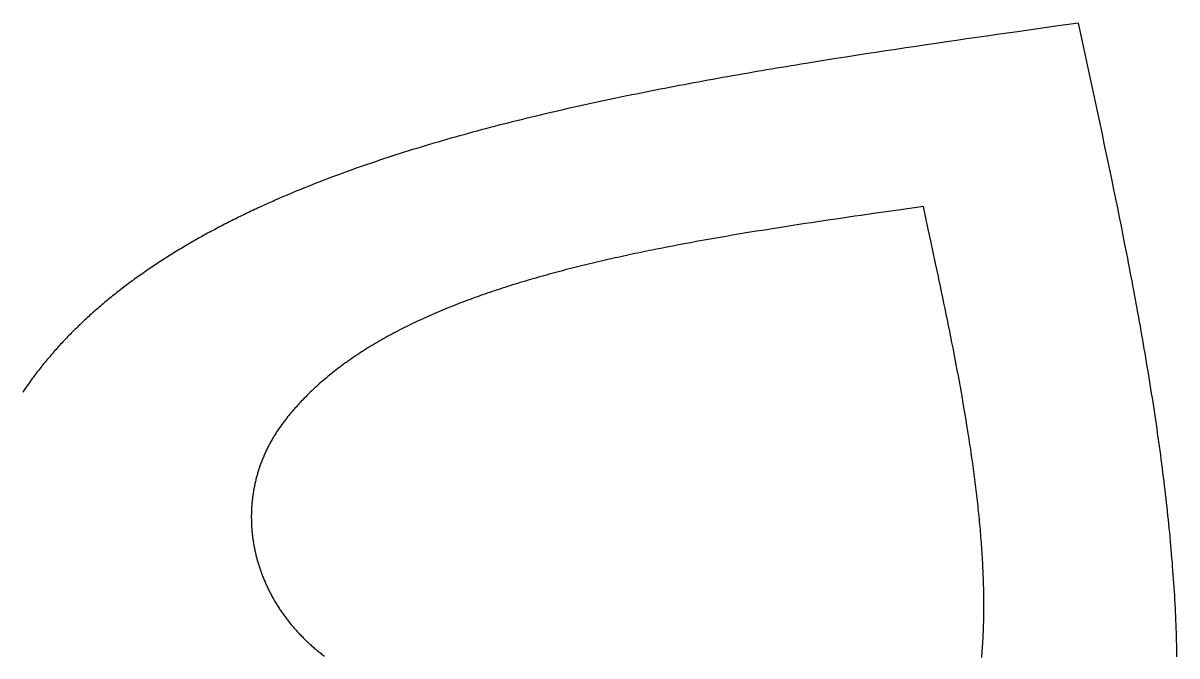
# Model space of a CAD drawing. Extents: x 1245 to 1830, y 1052 to 1456.
# Drawn here: x 1722.52 to 1753.31, y 1137.78 to 1154.67 of the extents above; entities that cross this region are included whole.
import ezdxf

# ---------------------------------------------------------------- set-up
doc = ezdxf.new("R2010")
doc.units = 0
doc.layers.add('color#3f3f3fff', color=1, linetype='CONTINUOUS')

msp = doc.modelspace()

# ---------------------------------------------------------------- linework, layer by layer
at = {"layer": 'color#3f3f3fff'}
for points in [[(1753.309, 1137.752), (1753.307, 1137.86), (1753.305, 1137.967), (1753.303, 1138.075), (1753.3, 1138.183), (1753.297, 1138.292), (1753.294, 1138.4), (1753.29, 1138.509), (1753.286, 1138.618), (1753.282, 1138.728), (1753.277, 1138.837), (1753.272, 1138.947), (1753.267, 1139.057), (1753.261, 1139.167), (1753.255, 1139.277), (1753.249, 1139.388), (1753.242, 1139.499), (1753.235, 1139.609), (1753.228, 1139.721), (1753.22, 1139.832), (1753.212, 1139.944), (1753.204, 1140.055), (1753.195, 1140.167), (1753.187, 1140.279), (1753.177, 1140.392), (1753.168, 1140.504), (1753.158, 1140.617), (1753.148, 1140.73), (1753.138, 1140.843), (1753.128, 1140.956), (1753.117, 1141.069), (1753.106, 1141.183), (1753.094, 1141.297), (1753.082, 1141.411), (1753.07, 1141.525), (1753.058, 1141.639), (1753.046, 1141.754), (1753.033, 1141.868), (1753.02, 1141.983), (1753.007, 1142.098), (1752.993, 1142.213), (1752.979, 1142.329), (1752.965, 1142.444), (1752.951, 1142.56), (1752.936, 1142.676), (1752.922, 1142.792), (1752.907, 1142.908), (1752.891, 1143.024), (1752.876, 1143.141), (1752.86, 1143.257), (1752.844, 1143.374), (1752.828, 1143.491), (1752.811, 1143.608), (1752.795, 1143.725), (1752.778, 1143.842), (1752.761, 1143.96), (1752.743, 1144.077), (1752.726, 1144.195), (1752.708, 1144.313), (1752.69, 1144.431), (1752.672, 1144.549), (1752.653, 1144.667), (1752.635, 1144.786), (1752.616, 1144.904), (1752.597, 1145.023), (1752.578, 1145.142), (1752.559, 1145.261), (1752.539, 1145.38), (1752.519, 1145.499), (1752.499, 1145.618), (1752.479, 1145.738), (1752.459, 1145.857), (1752.438, 1145.977), (1752.418, 1146.097), (1752.397, 1146.216), (1752.376, 1146.336), (1752.355, 1146.456), (1752.333, 1146.577), (1752.312, 1146.697), (1752.29, 1146.817), (1752.268, 1146.938), (1752.246, 1147.058), (1752.224, 1147.179), (1752.202, 1147.3), (1752.179, 1147.421), (1752.157, 1147.542), (1752.134, 1147.663), (1752.111, 1147.784), (1752.088, 1147.905), (1752.065, 1148.027), (1752.042, 1148.148), (1752.018, 1148.27), (1751.995, 1148.391), (1751.971, 1148.513), (1751.923, 1148.756), (1751.875, 1149), (1751.826, 1149.244), (1751.777, 1149.489), (1751.728, 1149.734), (1751.678, 1149.979), (1751.628, 1150.224), (1751.577, 1150.469), (1751.526, 1150.715), (1751.475, 1150.961), (1751.423, 1151.207), (1751.371, 1151.453), (1751.319, 1151.7), (1751.267, 1151.946), (1751.214, 1152.193), (1751.162, 1152.44), (1751.109, 1152.687), (1751.055, 1152.934), (1751.002, 1153.181), (1750.895, 1153.675), (1750.788, 1154.17), (1750.681, 1154.665), (1750.138, 1154.588), (1749.595, 1154.512), (1749.052, 1154.435), (1748.781, 1154.396), (1748.509, 1154.357), (1748.239, 1154.319), (1747.968, 1154.28), (1747.697, 1154.241), (1747.427, 1154.201), (1747.157, 1154.162), (1746.887, 1154.123), (1746.618, 1154.083), (1746.348, 1154.043), (1746.079, 1154.003), (1745.811, 1153.963), (1745.542, 1153.922), (1745.275, 1153.882), (1745.007, 1153.841), (1744.74, 1153.799), (1744.474, 1153.758), (1744.207, 1153.716), (1743.942, 1153.674), (1743.677, 1153.631), (1743.412, 1153.588), (1743.28, 1153.567), (1743.148, 1153.545), (1743.016, 1153.524), (1742.884, 1153.502), (1742.753, 1153.48), (1742.621, 1153.458), (1742.49, 1153.436), (1742.359, 1153.414), (1742.228, 1153.391), (1742.097, 1153.369), (1741.966, 1153.347), (1741.836, 1153.324), (1741.705, 1153.301), (1741.575, 1153.279), (1741.445, 1153.256), (1741.316, 1153.233), (1741.186, 1153.209), (1741.056, 1153.186), (1740.927, 1153.163), (1740.798, 1153.139), (1740.669, 1153.116), (1740.54, 1153.092), (1740.412, 1153.068), (1740.283, 1153.044), (1740.155, 1153.02), (1740.027, 1152.996), (1739.899, 1152.972), (1739.772, 1152.947), (1739.644, 1152.923), (1739.517, 1152.898), (1739.39, 1152.873), (1739.264, 1152.848), (1739.137, 1152.823), (1739.011, 1152.798), (1738.885, 1152.772), (1738.759, 1152.747), (1738.633, 1152.721), (1738.508, 1152.695), (1738.383, 1152.669), (1738.258, 1152.643), (1738.133, 1152.617), (1738.008, 1152.59), (1737.884, 1152.564), (1737.76, 1152.537), (1737.636, 1152.51), (1737.513, 1152.483), (1737.389, 1152.456), (1737.266, 1152.429), (1737.144, 1152.401), (1737.021, 1152.373), (1736.899, 1152.345), (1736.777, 1152.317), (1736.655, 1152.289), (1736.534, 1152.261), (1736.412, 1152.232), (1736.291, 1152.203), (1736.171, 1152.175), (1736.05, 1152.146), (1735.93, 1152.116), (1735.81, 1152.087), (1735.691, 1152.057), (1735.572, 1152.027), (1735.453, 1151.997), (1735.334, 1151.967), (1735.216, 1151.937), (1735.097, 1151.906), (1734.98, 1151.876), (1734.862, 1151.845), (1734.745, 1151.814), (1734.628, 1151.782), (1734.512, 1151.751), (1734.395, 1151.719), (1734.279, 1151.687), (1734.164, 1151.655), (1734.048, 1151.623), (1733.933, 1151.59), (1733.819, 1151.557), (1733.704, 1151.524), (1733.59, 1151.491), (1733.477, 1151.458), (1733.363, 1151.424), (1733.25, 1151.39), (1733.137, 1151.356), (1733.025, 1151.322), (1732.913, 1151.288), (1732.801, 1151.253), (1732.69, 1151.218), (1732.579, 1151.183), (1732.468, 1151.148), (1732.358, 1151.112), (1732.248, 1151.076), (1732.139, 1151.04), (1732.03, 1151.004), (1731.921, 1150.967), (1731.812, 1150.931), (1731.704, 1150.894), (1731.597, 1150.856), (1731.489, 1150.819), (1731.382, 1150.781), (1731.276, 1150.743), (1731.169, 1150.705), (1731.064, 1150.667), (1730.958, 1150.628), (1730.853, 1150.589), (1730.749, 1150.55), (1730.644, 1150.51), (1730.54, 1150.471), (1730.437, 1150.431), (1730.334, 1150.39), (1730.231, 1150.35), (1730.129, 1150.309), (1730.027, 1150.268), (1729.926, 1150.227), (1729.825, 1150.185), (1729.724, 1150.144), (1729.624, 1150.101), (1729.524, 1150.059), (1729.425, 1150.016), (1729.326, 1149.974), (1729.228, 1149.93), (1729.179, 1149.909), (1729.13, 1149.887), (1729.081, 1149.865), (1729.032, 1149.843), (1728.983, 1149.821), (1728.935, 1149.799), (1728.886, 1149.777), (1728.838, 1149.755), (1728.79, 1149.733), (1728.742, 1149.71), (1728.694, 1149.688), (1728.646, 1149.666), (1728.598, 1149.643), (1728.551, 1149.62), (1728.503, 1149.598), (1728.456, 1149.575), (1728.408, 1149.552), (1728.361, 1149.529), (1728.314, 1149.506), (1728.267, 1149.483), (1728.22, 1149.46), (1728.174, 1149.437), (1728.127, 1149.414), (1728.08, 1149.39), (1728.034, 1149.367), (1727.988, 1149.343), (1727.942, 1149.32), (1727.896, 1149.296), (1727.85, 1149.272), (1727.804, 1149.249), (1727.758, 1149.225), (1727.713, 1149.201), (1727.667, 1149.177), (1727.622, 1149.153), (1727.577, 1149.129), (1727.532, 1149.104), (1727.487, 1149.08), (1727.442, 1149.056), (1727.397, 1149.031), (1727.352, 1149.007), (1727.308, 1148.982), (1727.263, 1148.957), (1727.219, 1148.932), (1727.175, 1148.908), (1727.131, 1148.883), (1727.087, 1148.858), (1727.043, 1148.833), (1727, 1148.807), (1726.956, 1148.782), (1726.913, 1148.757), (1726.87, 1148.731), (1726.826, 1148.706), (1726.783, 1148.68), (1726.741, 1148.655), (1726.698, 1148.629), (1726.655, 1148.603), (1726.613, 1148.577), (1726.57, 1148.551), (1726.528, 1148.525), (1726.486, 1148.499), (1726.444, 1148.473), (1726.402, 1148.447), (1726.36, 1148.42), (1726.318, 1148.394), (1726.277, 1148.367), (1726.235, 1148.34), (1726.194, 1148.314), (1726.153, 1148.287), (1726.112, 1148.26), (1726.071, 1148.233), (1726.03, 1148.206), (1725.99, 1148.179), (1725.949, 1148.152), (1725.909, 1148.124), (1725.869, 1148.097), (1725.829, 1148.07), (1725.789, 1148.042), (1725.749, 1148.014), (1725.709, 1147.987), (1725.67, 1147.959), (1725.63, 1147.931), (1725.591, 1147.903), (1725.552, 1147.875), (1725.513, 1147.847), (1725.474, 1147.819), (1725.435, 1147.79), (1725.397, 1147.762), (1725.358, 1147.733), (1725.32, 1147.705), (1725.281, 1147.676), (1725.243, 1147.647), (1725.205, 1147.619), (1725.168, 1147.59), (1725.13, 1147.561), (1725.092, 1147.532), (1725.055, 1147.502), (1725.018, 1147.473), (1724.981, 1147.444), (1724.944, 1147.414), (1724.907, 1147.385), (1724.87, 1147.355), (1724.834, 1147.325), (1724.797, 1147.296), (1724.761, 1147.266), (1724.725, 1147.236), (1724.689, 1147.206), (1724.653, 1147.175), (1724.617, 1147.145), (1724.581, 1147.115), (1724.546, 1147.084), (1724.511, 1147.054), (1724.476, 1147.023), (1724.441, 1146.992), (1724.406, 1146.962), (1724.371, 1146.931), (1724.336, 1146.9), (1724.302, 1146.869), (1724.268, 1146.837), (1724.233, 1146.806), (1724.199, 1146.775), (1724.166, 1146.743), (1724.132, 1146.712), (1724.098, 1146.68), (1724.065, 1146.648), (1724.032, 1146.616), (1723.998, 1146.585), (1723.966, 1146.553), (1723.933, 1146.52), (1723.9, 1146.488), (1723.867, 1146.456), (1723.835, 1146.423), (1723.803, 1146.391), (1723.771, 1146.358), (1723.739, 1146.326), (1723.707, 1146.293), (1723.675, 1146.26), (1723.644, 1146.227), (1723.612, 1146.194), (1723.581, 1146.161), (1723.55, 1146.127), (1723.519, 1146.094), (1723.489, 1146.061), (1723.458, 1146.027), (1723.428, 1145.993), (1723.397, 1145.96), (1723.367, 1145.926), (1723.337, 1145.892), (1723.307, 1145.858), (1723.278, 1145.824), (1723.248, 1145.789), (1723.219, 1145.755), (1723.19, 1145.72), (1723.161, 1145.686), (1723.132, 1145.651), (1723.103, 1145.617), (1723.074, 1145.582), (1723.046, 1145.547), (1723.018, 1145.512), (1722.99, 1145.476), (1722.962, 1145.441), (1722.934, 1145.406), (1722.906, 1145.37), (1722.879, 1145.335), (1722.851, 1145.299), (1722.821, 1145.26), (1722.792, 1145.22), (1722.763, 1145.18), (1722.734, 1145.14), (1722.705, 1145.1), (1722.677, 1145.06), (1722.649, 1145.02), (1722.621, 1144.98), (1722.594, 1144.939), (1722.567, 1144.899), (1722.54, 1144.858), (1722.514, 1144.817)], [(1748.1, 1137.734), (1748.106, 1137.796), (1748.111, 1137.858), (1748.115, 1137.921), (1748.12, 1137.983), (1748.124, 1138.046), (1748.128, 1138.108), (1748.131, 1138.171), (1748.135, 1138.234), (1748.138, 1138.298), (1748.141, 1138.361), (1748.143, 1138.425), (1748.146, 1138.488), (1748.148, 1138.552), (1748.15, 1138.616), (1748.152, 1138.681), (1748.153, 1138.745), (1748.154, 1138.809), (1748.155, 1138.874), (1748.156, 1138.939), (1748.157, 1139.004), (1748.157, 1139.069), (1748.157, 1139.134), (1748.157, 1139.2), (1748.157, 1139.265), (1748.156, 1139.331), (1748.155, 1139.396), (1748.154, 1139.462), (1748.153, 1139.528), (1748.152, 1139.595), (1748.15, 1139.661), (1748.148, 1139.728), (1748.146, 1139.794), (1748.144, 1139.861), (1748.141, 1139.928), (1748.139, 1139.995), (1748.136, 1140.062), (1748.133, 1140.129), (1748.129, 1140.197), (1748.126, 1140.264), (1748.122, 1140.332), (1748.118, 1140.4), (1748.114, 1140.468), (1748.11, 1140.536), (1748.105, 1140.604), (1748.101, 1140.672), (1748.096, 1140.741), (1748.091, 1140.809), (1748.086, 1140.878), (1748.08, 1140.946), (1748.075, 1141.015), (1748.069, 1141.084), (1748.063, 1141.153), (1748.057, 1141.223), (1748.05, 1141.292), (1748.044, 1141.362), (1748.037, 1141.431), (1748.03, 1141.501), (1748.023, 1141.571), (1748.016, 1141.64), (1748.009, 1141.71), (1748.001, 1141.781), (1747.994, 1141.851), (1747.986, 1141.921), (1747.978, 1141.992), (1747.97, 1142.062), (1747.961, 1142.133), (1747.953, 1142.203), (1747.944, 1142.274), (1747.936, 1142.345), (1747.927, 1142.416), (1747.918, 1142.487), (1747.908, 1142.559), (1747.899, 1142.63), (1747.889, 1142.701), (1747.88, 1142.773), (1747.87, 1142.844), (1747.86, 1142.916), (1747.85, 1142.988), (1747.84, 1143.06), (1747.829, 1143.132), (1747.819, 1143.204), (1747.808, 1143.276), (1747.797, 1143.348), (1747.787, 1143.42), (1747.776, 1143.493), (1747.764, 1143.565), (1747.753, 1143.638), (1747.742, 1143.71), (1747.73, 1143.783), (1747.707, 1143.929), (1747.683, 1144.075), (1747.659, 1144.221), (1747.634, 1144.367), (1747.608, 1144.514), (1747.583, 1144.661), (1747.557, 1144.809), (1747.53, 1144.956), (1747.503, 1145.104), (1747.476, 1145.252), (1747.448, 1145.401), (1747.42, 1145.549), (1747.392, 1145.698), (1747.364, 1145.847), (1747.335, 1145.996), (1747.305, 1146.145), (1747.276, 1146.295), (1747.246, 1146.445), (1747.216, 1146.595), (1747.185, 1146.745), (1747.155, 1146.895), (1747.124, 1147.046), (1747.093, 1147.196), (1747.062, 1147.347), (1747.03, 1147.498), (1746.999, 1147.648), (1746.967, 1147.799), (1746.935, 1147.951), (1746.903, 1148.102), (1746.87, 1148.253), (1746.806, 1148.556), (1746.74, 1148.859), (1746.675, 1149.162), (1746.609, 1149.466), (1746.543, 1149.769), (1745.877, 1149.675), (1745.544, 1149.628), (1745.211, 1149.581), (1744.879, 1149.533), (1744.713, 1149.509), (1744.548, 1149.485), (1744.382, 1149.461), (1744.216, 1149.437), (1744.051, 1149.412), (1743.886, 1149.388), (1743.721, 1149.363), (1743.556, 1149.339), (1743.392, 1149.314), (1743.228, 1149.289), (1743.063, 1149.264), (1742.9, 1149.238), (1742.736, 1149.213), (1742.573, 1149.187), (1742.41, 1149.161), (1742.247, 1149.135), (1742.085, 1149.109), (1741.923, 1149.083), (1741.761, 1149.056), (1741.6, 1149.029), (1741.439, 1149.002), (1741.279, 1148.975), (1741.118, 1148.947), (1740.959, 1148.919), (1740.799, 1148.891), (1740.64, 1148.862), (1740.482, 1148.834), (1740.324, 1148.805), (1740.166, 1148.775), (1740.009, 1148.746), (1739.853, 1148.716), (1739.697, 1148.686), (1739.541, 1148.655), (1739.463, 1148.64), (1739.386, 1148.624), (1739.309, 1148.609), (1739.231, 1148.593), (1739.154, 1148.577), (1739.077, 1148.561), (1739.001, 1148.545), (1738.924, 1148.529), (1738.847, 1148.513), (1738.771, 1148.497), (1738.695, 1148.481), (1738.619, 1148.464), (1738.543, 1148.448), (1738.467, 1148.431), (1738.391, 1148.414), (1738.316, 1148.398), (1738.241, 1148.381), (1738.166, 1148.364), (1738.091, 1148.347), (1738.016, 1148.33), (1737.941, 1148.312), (1737.867, 1148.295), (1737.792, 1148.277), (1737.718, 1148.26), (1737.644, 1148.242), (1737.57, 1148.224), (1737.497, 1148.206), (1737.423, 1148.188), (1737.35, 1148.17), (1737.277, 1148.152), (1737.204, 1148.133), (1737.131, 1148.115), (1737.058, 1148.096), (1736.986, 1148.077), (1736.914, 1148.059), (1736.841, 1148.04), (1736.77, 1148.021), (1736.698, 1148.001), (1736.626, 1147.982), (1736.555, 1147.963), (1736.484, 1147.943), (1736.413, 1147.923), (1736.342, 1147.903), (1736.272, 1147.883), (1736.201, 1147.863), (1736.131, 1147.843), (1736.061, 1147.823), (1735.992, 1147.802), (1735.922, 1147.782), (1735.853, 1147.761), (1735.784, 1147.74), (1735.715, 1147.719), (1735.646, 1147.698), (1735.578, 1147.677), (1735.509, 1147.655), (1735.441, 1147.634), (1735.373, 1147.612), (1735.306, 1147.59), (1735.238, 1147.568), (1735.171, 1147.546), (1735.104, 1147.524), (1735.038, 1147.502), (1734.971, 1147.479), (1734.905, 1147.456), (1734.839, 1147.434), (1734.773, 1147.411), (1734.707, 1147.387), (1734.642, 1147.364), (1734.577, 1147.341), (1734.512, 1147.317), (1734.447, 1147.293), (1734.383, 1147.269), (1734.319, 1147.245), (1734.255, 1147.221), (1734.191, 1147.197), (1734.127, 1147.172), (1734.064, 1147.148), (1734.001, 1147.123), (1733.939, 1147.098), (1733.876, 1147.073), (1733.814, 1147.047), (1733.752, 1147.022), (1733.69, 1146.996), (1733.629, 1146.971), (1733.568, 1146.945), (1733.507, 1146.918), (1733.446, 1146.892), (1733.386, 1146.866), (1733.326, 1146.839), (1733.266, 1146.812), (1733.206, 1146.785), (1733.147, 1146.758), (1733.088, 1146.731), (1733.029, 1146.703), (1732.971, 1146.675), (1732.912, 1146.648), (1732.854, 1146.62), (1732.797, 1146.591), (1732.739, 1146.563), (1732.682, 1146.534), (1732.625, 1146.506), (1732.569, 1146.477), (1732.513, 1146.447), (1732.457, 1146.418), (1732.401, 1146.389), (1732.346, 1146.359), (1732.29, 1146.329), (1732.236, 1146.299), (1732.181, 1146.269), (1732.127, 1146.238), (1732.073, 1146.208), (1732.019, 1146.177), (1731.966, 1146.146), (1731.913, 1146.115), (1731.86, 1146.083), (1731.808, 1146.052), (1731.756, 1146.02), (1731.704, 1145.988), (1731.653, 1145.956), (1731.602, 1145.923), (1731.551, 1145.89), (1731.5, 1145.858), (1731.45, 1145.825), (1731.4, 1145.791), (1731.35, 1145.758), (1731.301, 1145.724), (1731.252, 1145.691), (1731.204, 1145.656), (1731.155, 1145.622), (1731.107, 1145.588), (1731.06, 1145.553), (1731.013, 1145.518), (1730.966, 1145.483), (1730.919, 1145.448), (1730.873, 1145.412), (1730.827, 1145.376), (1730.781, 1145.34), (1730.736, 1145.304), (1730.691, 1145.268), (1730.646, 1145.231), (1730.602, 1145.194), (1730.558, 1145.157), (1730.515, 1145.12), (1730.471, 1145.083), (1730.428, 1145.045), (1730.386, 1145.007), (1730.344, 1144.969), (1730.302, 1144.93), (1730.261, 1144.892), (1730.219, 1144.853), (1730.179, 1144.814), (1730.138, 1144.774), (1730.098, 1144.735), (1730.059, 1144.695), (1730.019, 1144.655), (1729.981, 1144.614), (1729.961, 1144.594), (1729.942, 1144.574), (1729.923, 1144.554), (1729.904, 1144.533), (1729.885, 1144.513), (1729.866, 1144.492), (1729.847, 1144.472), (1729.829, 1144.451), (1729.81, 1144.43), (1729.792, 1144.409), (1729.773, 1144.389), (1729.755, 1144.368), (1729.737, 1144.347), (1729.719, 1144.326), (1729.701, 1144.305), (1729.683, 1144.284), (1729.665, 1144.262), (1729.647, 1144.241), (1729.629, 1144.22), (1729.612, 1144.198), (1729.595, 1144.177), (1729.577, 1144.155), (1729.56, 1144.134), (1729.543, 1144.112), (1729.526, 1144.091), (1729.509, 1144.069), (1729.492, 1144.047), (1729.475, 1144.025), (1729.457, 1144.001), (1729.439, 1143.977), (1729.421, 1143.952), (1729.403, 1143.928), (1729.385, 1143.903), (1729.368, 1143.879), (1729.351, 1143.854), (1729.334, 1143.829), (1729.317, 1143.805), (1729.301, 1143.78), (1729.284, 1143.755), (1729.268, 1143.73), (1729.252, 1143.705), (1729.237, 1143.679), (1729.221, 1143.654), (1729.206, 1143.629), (1729.191, 1143.604), (1729.176, 1143.578), (1729.161, 1143.553), (1729.146, 1143.527), (1729.132, 1143.502), (1729.118, 1143.476), (1729.104, 1143.45), (1729.09, 1143.425), (1729.077, 1143.399), (1729.063, 1143.373), (1729.05, 1143.347), (1729.037, 1143.321), (1729.024, 1143.295), (1729.012, 1143.269), (1728.999, 1143.243), (1728.987, 1143.216), (1728.975, 1143.19), (1728.963, 1143.164), (1728.952, 1143.137), (1728.94, 1143.111), (1728.929, 1143.085), (1728.918, 1143.058), (1728.907, 1143.032), (1728.897, 1143.005), (1728.886, 1142.978), (1728.876, 1142.952), (1728.866, 1142.925), (1728.856, 1142.898), (1728.847, 1142.871), (1728.837, 1142.845), (1728.828, 1142.818), (1728.819, 1142.791), (1728.81, 1142.764), (1728.801, 1142.737), (1728.793, 1142.71), (1728.785, 1142.683), (1728.776, 1142.656), (1728.769, 1142.628), (1728.761, 1142.601), (1728.753, 1142.574), (1728.746, 1142.547), (1728.739, 1142.52), (1728.732, 1142.492), (1728.725, 1142.465), (1728.719, 1142.438), (1728.712, 1142.41), (1728.706, 1142.383), (1728.7, 1142.355), (1728.694, 1142.328), (1728.689, 1142.3), (1728.683, 1142.273), (1728.678, 1142.245), (1728.673, 1142.218), (1728.668, 1142.19), (1728.664, 1142.163), (1728.659, 1142.135), (1728.655, 1142.107), (1728.651, 1142.08), (1728.647, 1142.052), (1728.643, 1142.024), (1728.64, 1141.996), (1728.636, 1141.969), (1728.633, 1141.941), (1728.63, 1141.913), (1728.627, 1141.885), (1728.625, 1141.858), (1728.622, 1141.83), (1728.62, 1141.802), (1728.618, 1141.774), (1728.616, 1141.746), (1728.615, 1141.719), (1728.613, 1141.691), (1728.612, 1141.663), (1728.611, 1141.635), (1728.61, 1141.607), (1728.609, 1141.579), (1728.609, 1141.552), (1728.608, 1141.524), (1728.608, 1141.496), (1728.608, 1141.468), (1728.609, 1141.44), (1728.609, 1141.412), (1728.609, 1141.384), (1728.61, 1141.356), (1728.611, 1141.329), (1728.612, 1141.301), (1728.614, 1141.273), (1728.615, 1141.245), (1728.617, 1141.217), (1728.619, 1141.189), (1728.621, 1141.162), (1728.623, 1141.134), (1728.625, 1141.106), (1728.628, 1141.078), (1728.631, 1141.05), (1728.634, 1141.023), (1728.637, 1140.995), (1728.64, 1140.967), (1728.644, 1140.939), (1728.648, 1140.912), (1728.651, 1140.884), (1728.655, 1140.856), (1728.66, 1140.829), (1728.664, 1140.801), (1728.669, 1140.773), (1728.674, 1140.746), (1728.679, 1140.718), (1728.684, 1140.69), (1728.689, 1140.663), (1728.695, 1140.635), (1728.7, 1140.608), (1728.706, 1140.58), (1728.712, 1140.553), (1728.718, 1140.526), (1728.725, 1140.498), (1728.731, 1140.471), (1728.738, 1140.443), (1728.745, 1140.416), (1728.752, 1140.389), (1728.759, 1140.362), (1728.767, 1140.334), (1728.775, 1140.307), (1728.782, 1140.28), (1728.79, 1140.253), (1728.799, 1140.226), (1728.807, 1140.199), (1728.816, 1140.172), (1728.824, 1140.145), (1728.833, 1140.118), (1728.842, 1140.091), (1728.851, 1140.064), (1728.861, 1140.037), (1728.871, 1140.01), (1728.88, 1139.984), (1728.89, 1139.957), (1728.9, 1139.93), (1728.911, 1139.904), (1728.921, 1139.877), (1728.932, 1139.851), (1728.943, 1139.824), (1728.954, 1139.798), (1728.965, 1139.771), (1728.976, 1139.745), (1728.988, 1139.719), (1728.999, 1139.693), (1729.011, 1139.666), (1729.023, 1139.64), (1729.036, 1139.614), (1729.048, 1139.588), (1729.061, 1139.562), (1729.073, 1139.536), (1729.086, 1139.511), (1729.099, 1139.485), (1729.113, 1139.459), (1729.126, 1139.433), (1729.14, 1139.408), (1729.153, 1139.382), (1729.167, 1139.357), (1729.181, 1139.331), (1729.196, 1139.306), (1729.21, 1139.281), (1729.225, 1139.255), (1729.24, 1139.23), (1729.255, 1139.205), (1729.27, 1139.18), (1729.285, 1139.155), (1729.301, 1139.13), (1729.316, 1139.105), (1729.332, 1139.081), (1729.348, 1139.056), (1729.364, 1139.031), (1729.381, 1139.007), (1729.397, 1138.982), (1729.414, 1138.958), (1729.431, 1138.934), (1729.448, 1138.909), (1729.465, 1138.885), (1729.482, 1138.861), (1729.5, 1138.837), (1729.517, 1138.813), (1729.535, 1138.789), (1729.553, 1138.765), (1729.571, 1138.742), (1729.59, 1138.718), (1729.608, 1138.695), (1729.627, 1138.671), (1729.646, 1138.648), (1729.665, 1138.624), (1729.684, 1138.601), (1729.704, 1138.578), (1729.723, 1138.555), (1729.743, 1138.532), (1729.763, 1138.509), (1729.783, 1138.487), (1729.803, 1138.464), (1729.823, 1138.441), (1729.844, 1138.419), (1729.864, 1138.396), (1729.885, 1138.374), (1729.906, 1138.352), (1729.927, 1138.33), (1729.949, 1138.308), (1729.97, 1138.286), (1729.992, 1138.264), (1730.014, 1138.242), (1730.036, 1138.221), (1730.058, 1138.199), (1730.08, 1138.178), (1730.103, 1138.157), (1730.125, 1138.135), (1730.148, 1138.114), (1730.171, 1138.093), (1730.194, 1138.072), (1730.218, 1138.052), (1730.241, 1138.031), (1730.265, 1138.01), (1730.288, 1137.99), (1730.312, 1137.969), (1730.336, 1137.949), (1730.361, 1137.929), (1730.385, 1137.909), (1730.41, 1137.889), (1730.435, 1137.869), (1730.459, 1137.85), (1730.484, 1137.83), (1730.51, 1137.811), (1730.535, 1137.791), (1730.561, 1137.772)]]:
    msp.add_lwpolyline(points, dxfattribs=at)

doc.saveas('drawing.dxf')
